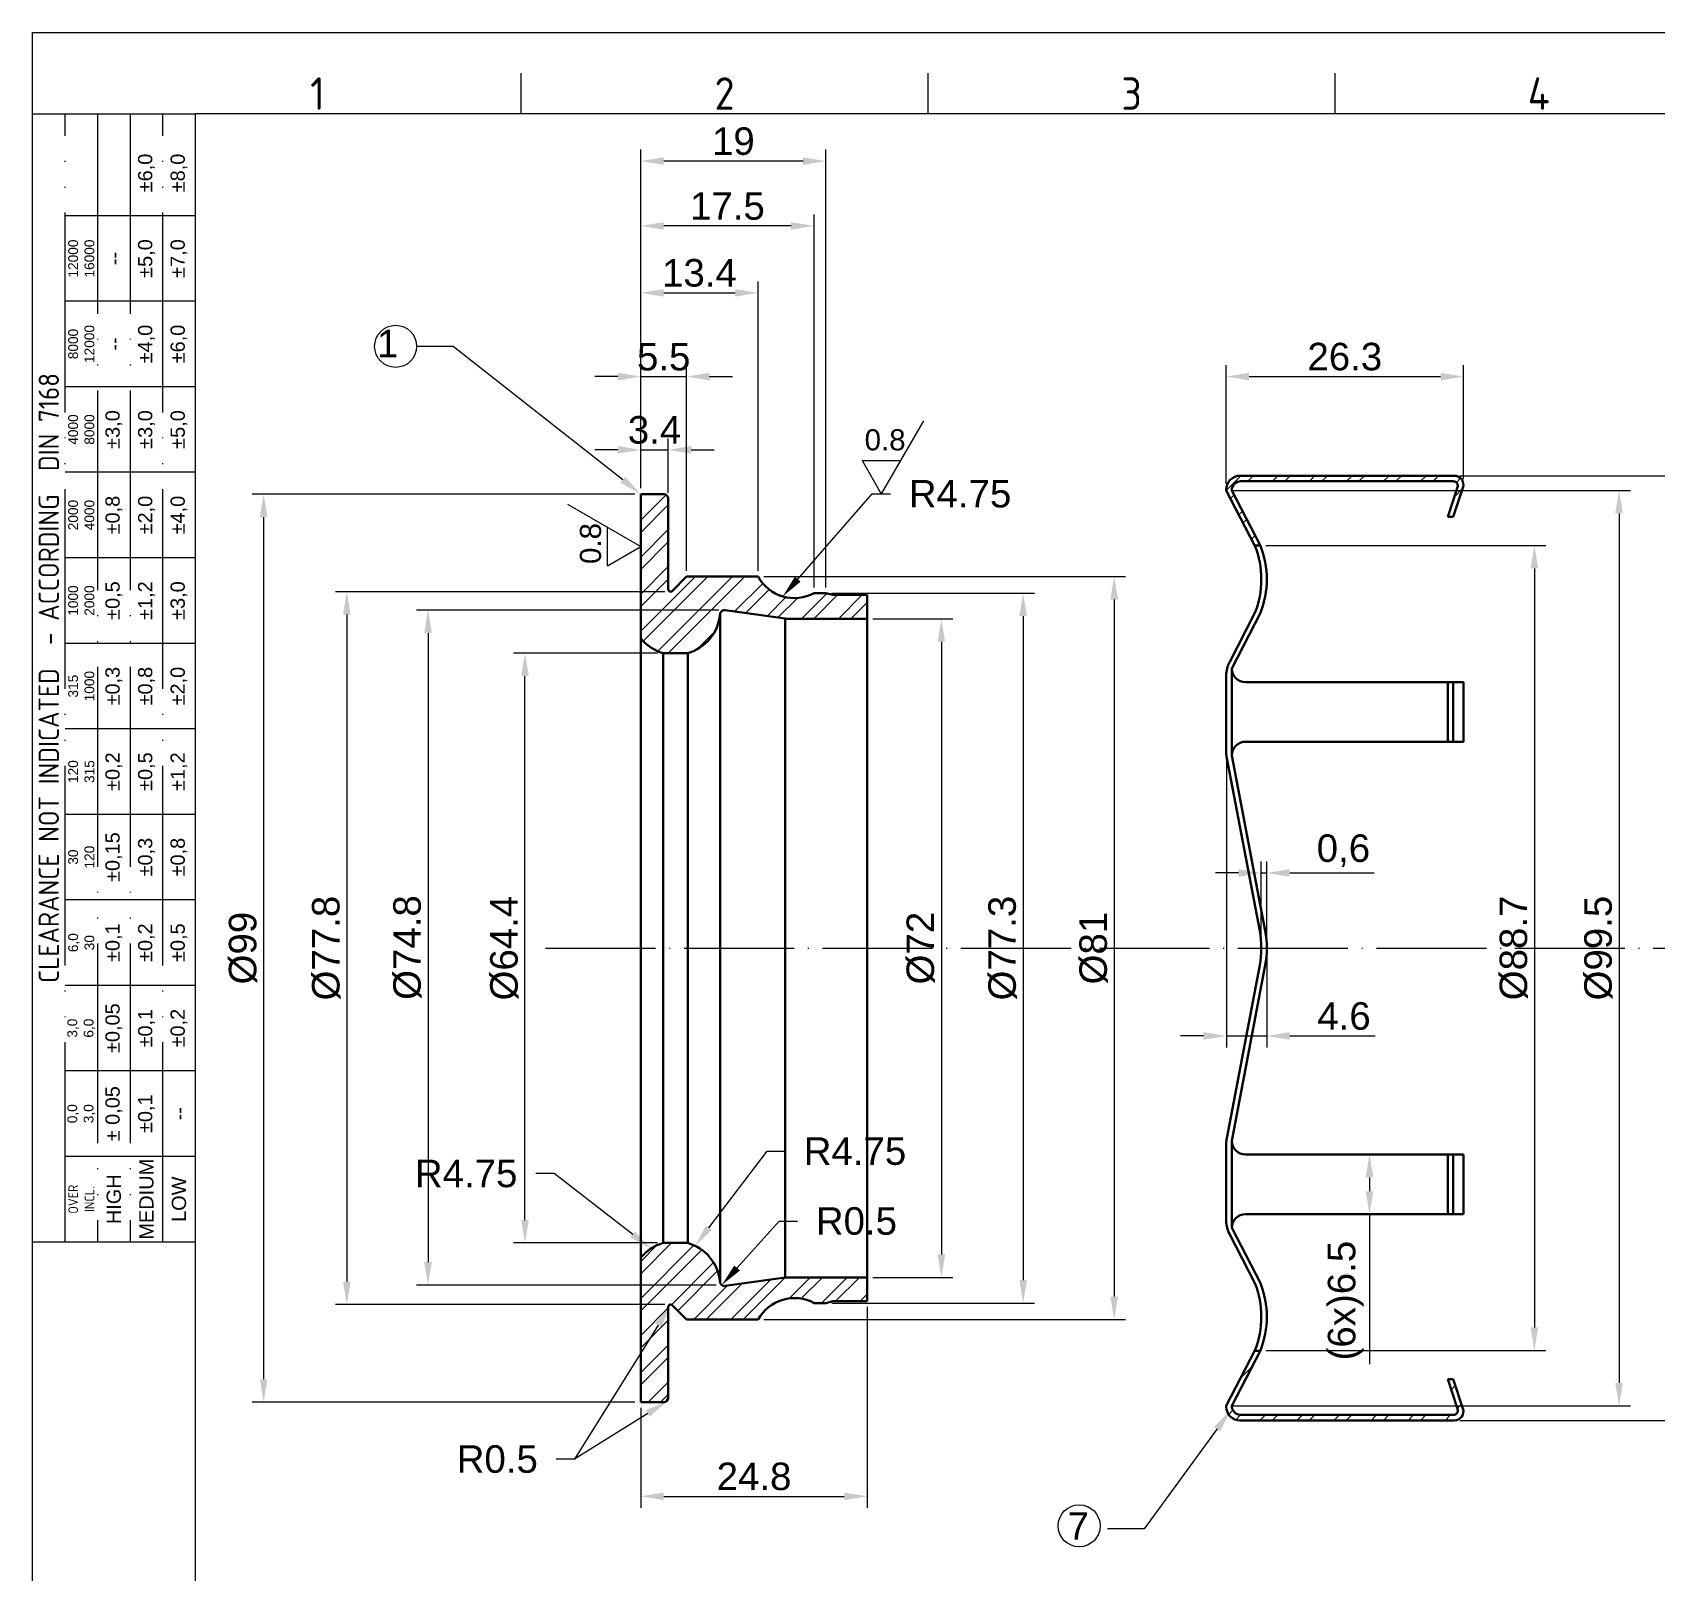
# Model space of a CAD drawing. Header units: millimetres. Extents: x 2626 to 2999, y 1108 to 1371.
# Drawn here: x 2625.9 to 2803, y 1203.5 to 1371.4 of the extents above; entities that cross this region are included whole.
import ezdxf
from ezdxf import colors
from ezdxf.entities.mleader import LeaderData, LeaderLine
from ezdxf.enums import TextEntityAlignment as Align
from ezdxf.math import Vec2, Vec3

# ---------------------------------------------------------------- set-up
doc = ezdxf.new("R2010")
doc.units = ezdxf.units.MM
doc.linetypes.add('ACAD_ISO04W100', pattern=[30, 24, -3, 0, -3])
doc.linetypes.add('ACAD_ISO05W100', pattern=[33, 24, -3, 0, -3, 0, -3])
for name, color, linetype, lineweight in [('AM_0', 7, 'Continuous', 40), ('AM_4', 1, 'ACAD_ISO04W100', 25), ('AM_5', 3, 'Continuous', 25), ('AM_BOR', 2, 'ACAD_ISO05W100', 35)]:
    doc.layers.add(name, color=color, linetype=linetype, lineweight=lineweight)
doc.styles.add('ACISOTS', font='isocp.shx', dxfattribs={"height": 1})
doc.styles.get("Standard").update_dxf_attribs({"font": 'arial.ttf'})
doc.dimstyles.new('ISO-25', dxfattribs={"dimtxt": 3, "dimasz": 2.5, "dimexe": 1.25, "dimexo": 0.625, "dimtad": 1, "dimtxsty": 'Standard', "dimcen": 2.5, "dimadec": 0, "dimazin": 0, "dimtfac": 1, "dimtmove": 0, "dimatfit": 3, "dimfxl": 1, "dimarcsym": 0})

# ---------------------------------------------------------------- blocks, each defined once
blk = doc.blocks.new('A3 ZTL')
for p, q in [((19.57, 280.82), (19.57, 9.78)), ((401.17, 280.82), (19.57, 280.82))]:
    blk.add_line(p, q)
at = {"layer": 'AM_BOR', "color": 135, "linetype": 'Continuous', "lineweight": 25}
for p, q in [((0, 0), (0, 290.61)), ((0, 290.61), (410.96, 290.61))]:
    blk.add_line(p, q, dxfattribs=at)
at = {"layer": 'AM_BOR', "color": 135, "lineweight": 25}
for p, q in [((58.71, 280.82), (58.71, 285.71)), ((107.63, 280.82), (107.63, 285.71)), ((156.56, 280.82), (156.56, 285.71)), ((3.91, 145.3), (3.91, 280.82)), ((7.83, 280.82), (7.83, 145.3)), ((11.74, 280.82), (11.74, 145.3)), ((15.66, 145.3), (15.66, 280.82)), ((19.57, 268.59), (3.91, 268.59)), ((19.57, 258.32), (3.91, 258.32)), ((19.57, 248.04), (3.91, 248.04)), ((19.57, 237.77), (3.91, 237.77)), ((19.57, 227.5), (3.91, 227.5)), ((19.57, 217.22), (3.91, 217.22)), ((19.57, 206.95), (3.91, 206.95)), ((19.57, 196.67), (3.91, 196.67)), ((19.57, 186.4), (3.91, 186.4)), ((19.57, 176.13), (3.91, 176.13)), ((19.57, 165.85), (3.91, 165.85)), ((19.57, 155.58), (3.91, 155.58))]:
    blk.add_line(p, q, dxfattribs=at)
blk.add_lwpolyline([(19.57, 145.3), (0, 145.3), (0, 280.82), (19.57, 280.82)], close=True, dxfattribs=at)
at = {"layer": 'AM_BOR', "color": 135, "lineweight": 25, "style": 'ACISOTS'}
for s, p in [('1', (34.25, 283.27)), ('2', (83.17, 283.27)), ('3', (132.09, 283.27)), ('4', (181.02, 283.27))]:
    blk.add_text(s, height=3.91, dxfattribs=at).set_placement(p, align=Align.MIDDLE)
at = {"layer": 'AM_BOR', "color": 135, "lineweight": 25, "attachment_point": 5, "rotation": 90}
for s, insert, char_height, width in [('±6,0', (13.7, 273.73), 1.712, 10.274), ('±8,0', (17.61, 273.73), 1.712, 10.274), ('12000\\P16000', (5.87, 263.45), 1.174, 10.274), ('±5,0', (13.7, 263.45), 1.712, 10.274), ('±7,0', (17.61, 263.45), 1.712, 10.274), ('--', (9.78, 263.45), 1.712, 10.274), ('8000\\P12000', (5.87, 253.18), 1.174, 10.274), ('--', (9.78, 253.18), 1.712, 10.274), ('±4,0', (13.7, 253.18), 1.712, 10.274), ('±6,0', (17.61, 253.18), 1.712, 10.274), ('{\\Fisocp.shx|c0;CLEARANCE NOT INDICATED  - ACCORDING  DIN 7168}', (1.96, 213.06), 2.4462, 135.5186), ('4000\\P8000', (5.87, 242.91), 1.174, 10.274), ('±3,0', (9.78, 242.91), 1.712, 10.274), ('±3,0', (13.7, 242.91), 1.712, 10.274), ('±5,0', (17.61, 242.91), 1.712, 10.274), ('2000\\P4000', (5.87, 232.63), 1.174, 10.274), ('±0,8', (9.78, 232.63), 1.712, 10.274), ('±2,0', (13.7, 232.63), 1.712, 10.274), ('±4,0', (17.61, 232.63), 1.712, 10.274), ('±0,5', (9.78, 222.36), 1.712, 10.274), ('±1,2', (13.7, 222.36), 1.712, 10.274), ('±3,0', (17.61, 222.36), 1.712, 10.274), ('1000\\P2000', (5.87, 222.36), 1.174, 10.274), ('315\\P1000', (5.87, 212.08), 1.174, 10.274), ('±0,3', (9.78, 212.08), 1.712, 10.274), ('±0,8', (13.7, 212.08), 1.712, 10.274), ('±2,0', (17.61, 212.08), 1.712, 10.274), ('120\\P315', (5.87, 201.81), 1.174, 10.274), ('±0,2', (9.78, 201.81), 1.712, 10.274), ('±0,5', (13.7, 201.81), 1.712, 10.274), ('±1,2', (17.61, 201.81), 1.712, 10.274), ('±0,15', (9.78, 191.54), 1.712, 10.274), ('±0,3', (13.7, 191.54), 1.712, 10.274), ('±0,8', (17.61, 191.54), 1.712, 10.274), ('30\\P120', (5.87, 191.54), 1.174, 10.274), ('±0,1', (9.78, 181.26), 1.712, 10.274), ('±0,2', (13.7, 181.26), 1.712, 10.274), ('±0,5', (17.61, 181.26), 1.712, 10.274), ('6,0\\P30', (5.87, 181.26), 1.174, 10.274), ('±0,05', (9.78, 170.99), 1.712, 10.274), ('3,0\\P6,0', (5.87, 170.99), 1.174, 10.274), ('±0,1', (13.7, 170.99), 1.712, 10.274), ('±0,2', (17.61, 170.99), 1.712, 10.274), ('± 0,05', (9.78, 160.71), 1.712, 10.274), ('\\pt4.69206;±0,1', (13.7, 160.71), 1.7123, 10.274), ('0,0\\P3,0', (5.87, 160.71), 1.174, 10.274), ('--', (17.61, 160.71), 1.712, 10.274), ('MEDIUM', (13.7, 150.44), 1.712, 10.274), ('HIGH', (9.78, 150.44), 1.712, 10.274), ('LOW', (17.61, 150.44), 1.712, 10.274), ('{\\Fisocp.shx|c0;OVER\\PINCL.}', (5.87, 150.44), 1.1742, 10.274)]:
    blk.add_mtext(s, dxfattribs=dict(at, insert=insert, char_height=char_height, width=width))
blk = doc.blocks.new('*D13')
at = {"layer": 'AM_5', "color": 0, "lineweight": -2}
for p, q in [((2691.61, 1321.09), (2649.86, 1321.09)), ((2651.11, 1318.59), (2651.11, 1224.59)), ((2691.61, 1222.09), (2649.86, 1222.09))]:
    blk.add_line(p, q, dxfattribs=at)
at = {"layer": 'AM_5', "color": 0}
for points in [[(2650.69, 1318.59), (2651.52, 1318.59), (2651.11, 1321.09)], [(2650.69, 1224.59), (2651.52, 1224.59), (2651.11, 1222.09)]]:
    blk.add_solid(points, dxfattribs=at)
at = {"layer": 'Defpoints', "color": 0}
for p in [(2692.24, 1321.09), (2651.11, 1222.09), (2692.24, 1222.09)]:
    blk.add_point(p, dxfattribs=at)
at = {"layer": 'AM_5', "color": 0, "insert": (2648.87, 1271.59), "char_height": 3, "attachment_point": 5, "rotation": 90}
blk.add_mtext('%%c99', dxfattribs=at)
blk = doc.blocks.new('*D14')
at = {"layer": 'AM_5', "color": 0, "lineweight": -2}
for p, q in [((2705.66, 1312.09), (2745.12, 1312.09)), ((2743.87, 1309.59), (2743.87, 1233.59)), ((2705.66, 1231.09), (2745.12, 1231.09))]:
    blk.add_line(p, q, dxfattribs=at)
at = {"layer": 'AM_5', "color": 0}
for points in [[(2743.45, 1309.59), (2744.29, 1309.59), (2743.87, 1312.09)], [(2743.45, 1233.59), (2744.29, 1233.59), (2743.87, 1231.09)]]:
    blk.add_solid(points, dxfattribs=at)
at = {"layer": 'Defpoints', "color": 0}
for p in [(2705.04, 1312.09), (2705.04, 1231.09), (2743.87, 1231.09)]:
    blk.add_point(p, dxfattribs=at)
at = {"layer": 'AM_5', "color": 0, "insert": (2741.63, 1271.59), "char_height": 3, "attachment_point": 5, "rotation": 90}
blk.add_mtext('%%C81', dxfattribs=at)
blk = doc.blocks.new('*D15')
at = {"layer": 'AM_5', "color": 0, "lineweight": -2}
for p, q in [((2713.06, 1310.29), (2735.19, 1310.29)), ((2733.94, 1307.79), (2733.94, 1235.39)), ((2713.06, 1232.89), (2735.19, 1232.89))]:
    blk.add_line(p, q, dxfattribs=at)
at = {"layer": 'AM_5', "color": 0}
for points in [[(2733.52, 1307.79), (2734.36, 1307.79), (2733.94, 1310.29)], [(2733.52, 1235.39), (2734.36, 1235.39), (2733.94, 1232.89)]]:
    blk.add_solid(points, dxfattribs=at)
at = {"layer": 'Defpoints', "color": 0}
for p in [(2712.44, 1310.29), (2712.44, 1232.89), (2733.94, 1232.89)]:
    blk.add_point(p, dxfattribs=at)
at = {"layer": 'AM_5', "color": 0, "insert": (2731.7, 1271.59), "char_height": 3, "attachment_point": 5, "rotation": 90}
blk.add_mtext('%%c77.3', dxfattribs=at)
blk = doc.blocks.new('*D16')
at = {"layer": 'AM_5', "color": 0, "lineweight": -2}
for p, q in [((2694.06, 1303.74), (2678.36, 1303.74)), ((2679.61, 1241.94), (2679.61, 1301.24)), ((2694.06, 1239.44), (2678.36, 1239.44))]:
    blk.add_line(p, q, dxfattribs=at)
at = {"layer": 'AM_5', "color": 0}
for points in [[(2679.2, 1301.24), (2680.03, 1301.24), (2679.61, 1303.74)], [(2679.2, 1241.94), (2680.03, 1241.94), (2679.61, 1239.44)]]:
    blk.add_solid(points, dxfattribs=at)
at = {"layer": 'Defpoints', "color": 0}
for p in [(2679.61, 1303.74), (2694.68, 1303.74), (2694.68, 1239.44)]:
    blk.add_point(p, dxfattribs=at)
at = {"layer": 'AM_5', "color": 0, "insert": (2677.37, 1271.59), "char_height": 3, "attachment_point": 5, "rotation": 90}
blk.add_mtext('%%C64.4', dxfattribs=at)
blk = doc.blocks.new('*D17')
at = {"layer": 'AM_5', "color": 0, "lineweight": -2}
for p, q in [((2717.56, 1307.49), (2726.27, 1307.49)), ((2725.02, 1304.99), (2725.02, 1238.19)), ((2717.56, 1235.69), (2726.27, 1235.69))]:
    blk.add_line(p, q, dxfattribs=at)
at = {"layer": 'AM_5', "color": 0}
for points in [[(2724.61, 1304.99), (2725.44, 1304.99), (2725.02, 1307.49)], [(2724.61, 1238.19), (2725.44, 1238.19), (2725.02, 1235.69)]]:
    blk.add_solid(points, dxfattribs=at)
at = {"layer": 'Defpoints', "color": 0}
for p in [(2716.94, 1307.49), (2716.94, 1235.69), (2725.02, 1235.69)]:
    blk.add_point(p, dxfattribs=at)
at = {"layer": 'AM_5', "color": 0, "insert": (2722.78, 1271.59), "char_height": 3, "attachment_point": 5, "rotation": 90}
blk.add_mtext('%%c72', dxfattribs=at)
blk = doc.blocks.new('*D18')
at = {"layer": 'AM_5', "color": 0, "lineweight": -2}
for p, q in [((2700.76, 1308.44), (2667.79, 1308.44)), ((2669.04, 1305.94), (2669.04, 1237.36)), ((2700.45, 1234.86), (2667.79, 1234.86))]:
    blk.add_line(p, q, dxfattribs=at)
at = {"layer": 'AM_5', "color": 0}
for points in [[(2668.62, 1305.94), (2669.46, 1305.94), (2669.04, 1308.44)], [(2668.62, 1237.36), (2669.46, 1237.36), (2669.04, 1234.86)]]:
    blk.add_solid(points, dxfattribs=at)
at = {"layer": 'Defpoints', "color": 0}
for p in [(2701.39, 1308.44), (2669.04, 1234.86), (2701.08, 1234.86)]:
    blk.add_point(p, dxfattribs=at)
at = {"layer": 'AM_5', "color": 0, "insert": (2666.8, 1271.65), "char_height": 3, "attachment_point": 5, "rotation": 90}
blk.add_mtext('%%c74.8', dxfattribs=at)
blk = doc.blocks.new('*D19')
at = {"layer": 'AM_5', "color": 0, "lineweight": -2}
for p, q in [((2694.86, 1310.45), (2658.93, 1310.45)), ((2660.18, 1307.95), (2660.18, 1235.24)), ((2694.86, 1232.74), (2658.93, 1232.74))]:
    blk.add_line(p, q, dxfattribs=at)
at = {"layer": 'AM_5', "color": 0}
for points in [[(2659.77, 1307.95), (2660.6, 1307.95), (2660.18, 1310.45)], [(2659.77, 1235.24), (2660.6, 1235.24), (2660.18, 1232.74)]]:
    blk.add_solid(points, dxfattribs=at)
at = {"layer": 'Defpoints', "color": 0}
for p in [(2695.49, 1310.45), (2660.18, 1232.74), (2695.49, 1232.74)]:
    blk.add_point(p, dxfattribs=at)
at = {"layer": 'AM_5', "color": 0, "insert": (2657.94, 1271.59), "char_height": 3, "attachment_point": 5, "rotation": 90}
blk.add_mtext('%%C77.8', dxfattribs=at)
blk = doc.blocks.new('*D20')
at = {"layer": 'AM_5', "color": 0, "lineweight": -2}
for p, q in [((2692.24, 1321.72), (2692.24, 1327.16)), ((2695.24, 1321.22), (2695.24, 1327.16)), ((2689.74, 1325.91), (2687.24, 1325.91)), ((2692.24, 1325.91), (2695.24, 1325.91)), ((2697.74, 1325.91), (2700.24, 1325.91))]:
    blk.add_line(p, q, dxfattribs=at)
at = {"layer": 'AM_5', "color": 0}
for points in [[(2689.74, 1326.33), (2689.74, 1325.5), (2692.24, 1325.91)], [(2697.74, 1326.33), (2697.74, 1325.5), (2695.24, 1325.91)]]:
    blk.add_solid(points, dxfattribs=at)
at = {"layer": 'Defpoints', "color": 0}
for p in [(2695.24, 1325.91), (2692.24, 1321.09), (2695.24, 1320.59)]:
    blk.add_point(p, dxfattribs=at)
at = {"layer": 'AM_5', "color": 0, "insert": (2693.74, 1328.07), "char_height": 3, "attachment_point": 5}
blk.add_mtext('3.4', dxfattribs=at)
blk = doc.blocks.new('*D21')
at = {"layer": 'AM_5', "color": 0, "lineweight": -2}
for p, q in [((2689.74, 1333.9), (2687.24, 1333.9)), ((2692.24, 1321.72), (2692.24, 1335.15)), ((2692.24, 1333.9), (2697.24, 1333.9)), ((2697.24, 1312.72), (2697.24, 1335.15)), ((2699.74, 1333.9), (2702.24, 1333.9))]:
    blk.add_line(p, q, dxfattribs=at)
at = {"layer": 'AM_5', "color": 0}
for points in [[(2689.74, 1334.32), (2689.74, 1333.48), (2692.24, 1333.9)], [(2699.74, 1334.32), (2699.74, 1333.48), (2697.24, 1333.9)]]:
    blk.add_solid(points, dxfattribs=at)
at = {"layer": 'Defpoints', "color": 0}
for p in [(2697.24, 1333.9), (2692.24, 1321.09), (2697.24, 1312.09)]:
    blk.add_point(p, dxfattribs=at)
at = {"layer": 'AM_5', "color": 0, "insert": (2694.74, 1336.05), "char_height": 3, "attachment_point": 5}
blk.add_mtext('5.5', dxfattribs=at)
blk = doc.blocks.new('*D22')
at = {"layer": 'AM_5', "color": 0, "lineweight": -2}
for p, q in [((2692.24, 1321.72), (2692.24, 1344.28)), ((2694.74, 1343.03), (2702.54, 1343.03)), ((2705.04, 1312.72), (2705.04, 1344.28))]:
    blk.add_line(p, q, dxfattribs=at)
at = {"layer": 'AM_5', "color": 0}
for points in [[(2694.74, 1343.44), (2694.74, 1342.61), (2692.24, 1343.03)], [(2702.54, 1343.44), (2702.54, 1342.61), (2705.04, 1343.03)]]:
    blk.add_solid(points, dxfattribs=at)
at = {"layer": 'Defpoints', "color": 0}
for p in [(2705.04, 1343.03), (2692.24, 1321.09), (2705.04, 1312.09)]:
    blk.add_point(p, dxfattribs=at)
at = {"layer": 'AM_5', "color": 0, "insert": (2698.64, 1345.19), "char_height": 3, "attachment_point": 5}
blk.add_mtext('13.4', dxfattribs=at)
blk = doc.blocks.new('*D23')
at = {"layer": 'AM_5', "color": 0, "lineweight": -2}
for p, q in [((2692.24, 1321.72), (2692.24, 1351.58)), ((2711.14, 1310.92), (2711.14, 1351.58)), ((2708.64, 1350.33), (2694.74, 1350.33))]:
    blk.add_line(p, q, dxfattribs=at)
at = {"layer": 'AM_5', "color": 0}
for points in [[(2694.74, 1350.74), (2694.74, 1349.91), (2692.24, 1350.33)], [(2708.64, 1350.74), (2708.64, 1349.91), (2711.14, 1350.33)]]:
    blk.add_solid(points, dxfattribs=at)
at = {"layer": 'Defpoints', "color": 0}
for p in [(2692.24, 1350.33), (2692.24, 1321.09), (2711.14, 1310.29)]:
    blk.add_point(p, dxfattribs=at)
at = {"layer": 'AM_5', "color": 0, "insert": (2701.69, 1352.48), "char_height": 3, "attachment_point": 5}
blk.add_mtext('17.5', dxfattribs=at)
blk = doc.blocks.new('*D24')
at = {"layer": 'AM_5', "color": 0, "lineweight": -2}
for p, q in [((2692.24, 1321.72), (2692.24, 1358.64)), ((2712.44, 1310.92), (2712.44, 1358.64)), ((2709.94, 1357.39), (2694.74, 1357.39))]:
    blk.add_line(p, q, dxfattribs=at)
at = {"layer": 'AM_5', "color": 0}
for points in [[(2694.74, 1357.81), (2694.74, 1356.98), (2692.24, 1357.39)], [(2709.94, 1357.81), (2709.94, 1356.98), (2712.44, 1357.39)]]:
    blk.add_solid(points, dxfattribs=at)
at = {"layer": 'Defpoints', "color": 0}
for p in [(2692.24, 1357.39), (2692.24, 1321.09), (2712.44, 1310.29)]:
    blk.add_point(p, dxfattribs=at)
at = {"layer": 'AM_5', "color": 0, "insert": (2702.34, 1359.55), "char_height": 3, "attachment_point": 5}
blk.add_mtext('19', dxfattribs=at)
blk = doc.blocks.new('*D25')
at = {"layer": 'AM_5', "color": 0, "lineweight": -2}
for p, q in [((2716.94, 1232.47), (2716.94, 1210.57)), ((2692.24, 1221.47), (2692.24, 1210.57)), ((2694.74, 1211.82), (2714.44, 1211.82))]:
    blk.add_line(p, q, dxfattribs=at)
at = {"layer": 'AM_5', "color": 0}
for points in [[(2694.74, 1212.24), (2694.74, 1211.41), (2692.24, 1211.82)], [(2714.44, 1212.24), (2714.44, 1211.41), (2716.94, 1211.82)]]:
    blk.add_solid(points, dxfattribs=at)
at = {"layer": 'Defpoints', "color": 0}
for p in [(2716.94, 1233.09), (2692.24, 1222.09), (2716.94, 1211.82)]:
    blk.add_point(p, dxfattribs=at)
at = {"layer": 'AM_5', "color": 0, "insert": (2704.59, 1213.98), "char_height": 3, "attachment_point": 5}
blk.add_mtext('24.8', dxfattribs=at)
blk = doc.blocks.new('*D26')
at = {"layer": 'AM_5', "color": 0, "lineweight": -2}
for p, q in [((2756.09, 1322.22), (2756.09, 1335.15)), ((2758.59, 1333.9), (2779.46, 1333.9)), ((2781.96, 1322.72), (2781.96, 1335.15))]:
    blk.add_line(p, q, dxfattribs=at)
at = {"layer": 'AM_5', "color": 0}
for points in [[(2758.59, 1334.32), (2758.59, 1333.48), (2756.09, 1333.9)], [(2779.46, 1334.32), (2779.46, 1333.48), (2781.96, 1333.9)]]:
    blk.add_solid(points, dxfattribs=at)
at = {"layer": 'Defpoints', "color": 0}
for p in [(2781.96, 1333.9), (2756.09, 1321.59), (2781.96, 1322.09)]:
    blk.add_point(p, dxfattribs=at)
at = {"layer": 'AM_5', "color": 0, "insert": (2769.02, 1336.06), "char_height": 3, "attachment_point": 5}
blk.add_mtext('26.3', dxfattribs=at)
blk = doc.blocks.new('*D27')
at = {"layer": 'AM_5', "color": 0, "lineweight": -2}
for p, q in [((2759.91, 1272.22), (2759.91, 1281.03)), ((2760.51, 1272.22), (2760.51, 1281.03)), ((2757.41, 1279.78), (2754.91, 1279.78)), ((2759.91, 1279.78), (2760.51, 1279.78)), ((2763.01, 1279.78), (2772.22, 1279.78))]:
    blk.add_line(p, q, dxfattribs=at)
at = {"layer": 'AM_5', "color": 0}
for points in [[(2757.41, 1280.2), (2757.41, 1279.37), (2759.91, 1279.78)], [(2763.01, 1280.2), (2763.01, 1279.37), (2760.51, 1279.78)]]:
    blk.add_solid(points, dxfattribs=at)
at = {"layer": 'Defpoints', "color": 0}
for p in [(2760.51, 1279.78), (2759.91, 1271.59), (2760.51, 1271.59)]:
    blk.add_point(p, dxfattribs=at)
at = {"layer": 'AM_5', "color": 0, "insert": (2768.87, 1282.21), "char_height": 3, "attachment_point": 5}
blk.add_mtext('0,6', dxfattribs=at)
blk = doc.blocks.new('*D28')
at = {"layer": 'AM_5', "color": 0, "lineweight": -2}
for p, q in [((2771.09, 1249.09), (2770.46, 1249.09)), ((2771.71, 1246.59), (2771.71, 1245.09)), ((2771.09, 1242.59), (2770.46, 1242.59)), ((2771.71, 1242.59), (2771.71, 1226.22))]:
    blk.add_line(p, q, dxfattribs=at)
at = {"layer": 'AM_5', "color": 0}
for points in [[(2771.29, 1246.59), (2772.13, 1246.59), (2771.71, 1249.09)], [(2771.29, 1245.09), (2772.13, 1245.09), (2771.71, 1242.59)]]:
    blk.add_solid(points, dxfattribs=at)
at = {"layer": 'Defpoints', "color": 0}
for p in [(2771.71, 1249.09), (2771.71, 1242.59), (2771.71, 1242.59)]:
    blk.add_point(p, dxfattribs=at)
at = {"layer": 'AM_5', "color": 0, "insert": (2769.12, 1233.16), "char_height": 3, "attachment_point": 5, "rotation": 90}
blk.add_mtext('(6x)6.5', dxfattribs=at)
blk = doc.blocks.new('*D29')
at = {"layer": 'AM_5', "color": 0, "lineweight": -2}
for p, q in [((2756.11, 1291.97), (2756.11, 1260.77)), ((2760.51, 1270.97), (2760.51, 1260.77)), ((2753.61, 1262.02), (2751.11, 1262.02)), ((2756.11, 1262.02), (2760.51, 1262.02)), ((2763.01, 1262.02), (2772.34, 1262.02))]:
    blk.add_line(p, q, dxfattribs=at)
at = {"layer": 'AM_5', "color": 0}
for points in [[(2753.61, 1262.43), (2753.61, 1261.6), (2756.11, 1262.02)], [(2763.01, 1262.43), (2763.01, 1261.6), (2760.51, 1262.02)]]:
    blk.add_solid(points, dxfattribs=at)
at = {"layer": 'Defpoints', "color": 0}
for p in [(2756.11, 1292.59), (2760.51, 1271.59), (2760.51, 1262.02)]:
    blk.add_point(p, dxfattribs=at)
at = {"layer": 'AM_5', "color": 0, "insert": (2768.93, 1264.17), "char_height": 3, "attachment_point": 5}
blk.add_mtext('4.6', dxfattribs=at)
blk = doc.blocks.new('*D30')
at = {"layer": 'AM_5', "color": 0, "lineweight": -2}
for p, q in [((2781.58, 1323.09), (2809.86, 1323.09)), ((2808.61, 1320.59), (2808.61, 1222.59)), ((2781.58, 1220.09), (2809.86, 1220.09))]:
    blk.add_line(p, q, dxfattribs=at)
at = {"layer": 'AM_5', "color": 0}
for points in [[(2808.19, 1320.59), (2809.02, 1320.59), (2808.61, 1323.09)], [(2808.19, 1222.59), (2809.02, 1222.59), (2808.61, 1220.09)]]:
    blk.add_solid(points, dxfattribs=at)
at = {"layer": 'Defpoints', "color": 0}
for p in [(2780.96, 1323.09), (2780.96, 1220.09), (2808.61, 1220.09)]:
    blk.add_point(p, dxfattribs=at)
at = {"layer": 'AM_5', "color": 0, "insert": (2806.45, 1271.59), "char_height": 3, "attachment_point": 5, "rotation": 90}
blk.add_mtext('103', dxfattribs=at)
blk = doc.blocks.new('*D31')
at = {"layer": 'AM_5', "color": 0, "lineweight": -2}
for p, q in [((2756.72, 1321.49), (2800.18, 1321.49)), ((2798.93, 1318.99), (2798.93, 1224.19)), ((2756.72, 1221.69), (2800.18, 1221.69))]:
    blk.add_line(p, q, dxfattribs=at)
at = {"layer": 'AM_5', "color": 0}
for points in [[(2798.51, 1318.99), (2799.35, 1318.99), (2798.93, 1321.49)], [(2798.51, 1224.19), (2799.35, 1224.19), (2798.93, 1221.69)]]:
    blk.add_solid(points, dxfattribs=at)
at = {"layer": 'Defpoints', "color": 0}
for p in [(2756.09, 1321.49), (2756.09, 1221.69), (2798.93, 1221.69)]:
    blk.add_point(p, dxfattribs=at)
at = {"layer": 'AM_5', "color": 0, "insert": (2796.69, 1271.59), "char_height": 3, "attachment_point": 5, "rotation": 90}
blk.add_mtext('%%C99.5', dxfattribs=at)
blk = doc.blocks.new('*D32')
at = {"layer": 'AM_5', "color": 0, "lineweight": -2}
for p, q in [((2760.42, 1315.49), (2790.95, 1315.49)), ((2789.7, 1312.99), (2789.7, 1230.23)), ((2760.44, 1227.73), (2790.95, 1227.73))]:
    blk.add_line(p, q, dxfattribs=at)
at = {"layer": 'AM_5', "color": 0}
for points in [[(2789.28, 1312.99), (2790.11, 1312.99), (2789.7, 1315.49)], [(2789.28, 1230.23), (2790.11, 1230.23), (2789.7, 1227.73)]]:
    blk.add_solid(points, dxfattribs=at)
at = {"layer": 'Defpoints', "color": 0}
for p in [(2759.8, 1315.49), (2759.82, 1227.73), (2789.7, 1227.73)]:
    blk.add_point(p, dxfattribs=at)
at = {"layer": 'AM_5', "color": 0, "insert": (2787.46, 1271.61), "char_height": 3, "attachment_point": 5, "rotation": 90}
blk.add_mtext('%%C88.7', dxfattribs=at)

msp = doc.modelspace()

# ---------------------------------------------------------------- hatches: boundary and pattern name
at = {"layer": 'AM_5'}
h = msp.add_hatch(dxfattribs=at)
h.set_pattern_fill('ANSI32', color=256, scale=0.3, style=0)
h.paths.add_polyline_path([(2756.694, 1321.492, -0.4142136), (2757.694, 1322.492), (2780.85, 1322.492, -0.5119183), (2781.324, 1321.834), (2780.244, 1318.592), (2780.844, 1318.592), (2781.905, 1321.776, 0.5119183), (2780.956, 1323.092), (2757.594, 1323.092, 0.4142136), (2756.094, 1321.592), (2756.094, 1321.492), (2759.2, 1315.492), (2759.8, 1315.492)])
h.paths.add_polyline_path([(2781.905, 1221.408), (2780.844, 1224.592), (2780.244, 1224.592), (2781.324, 1221.35, -0.5119183), (2780.85, 1220.692), (2757.694, 1220.692, -0.4142136), (2756.694, 1221.692), (2759.8, 1227.692), (2759.2, 1227.692), (2756.094, 1221.692), (2756.094, 1221.592, 0.4142136), (2757.594, 1220.092), (2780.956, 1220.092, 0.5119183)])
h = msp.add_hatch(dxfattribs=at)
h.set_pattern_fill('ANSI32', color=256, scale=0.3, style=0)
h.paths.add_polyline_path([(2700.888, 1307.983, -0.4273174), (2701.455, 1308.431), (2708.001, 1307.512, 0.0348892), (2708.279, 1307.492), (2716.94, 1307.492), (2716.94, 1310.092), (2713.186, 1310.092), (2712.44, 1310.292), (2711.14, 1310.292, -0.4148878), (2705.04, 1312.092), (2697.24, 1312.092), (2695.666, 1310.519, -0.6681786), (2695.24, 1310.696), (2695.24, 1320.592, 0.4142136), (2694.74, 1321.092), (2692.24, 1321.092), (2692.24, 1305.342, 0.152704), (2694.682, 1303.742), (2697.356, 1303.742, 0.309025)])
h.paths.add_polyline_path([(2697.356, 1239.442), (2694.682, 1239.442, 0.152704), (2692.24, 1237.842), (2692.24, 1222.092), (2694.74, 1222.092, 0.4142136), (2695.24, 1222.592), (2695.24, 1232.489, -0.6681786), (2695.666, 1232.665), (2697.24, 1231.092), (2705.04, 1231.092, -0.4148878), (2711.14, 1232.892), (2712.44, 1232.892), (2713.186, 1233.092), (2716.94, 1233.092), (2716.94, 1235.692), (2708.279, 1235.692, 0.0348892), (2708.001, 1235.673), (2701.455, 1234.754, -0.4273174), (2700.888, 1235.201, 0.309025)])

# ---------------------------------------------------------------- linework, layer by layer
at = {"layer": 'AM_0'}
for p, q in [((2757.594, 1323.092), (2780.956, 1323.092)), ((2756.094, 1321.492), (2756.094, 1321.592)), ((2759.218, 1315.457), (2756.094, 1321.492)), ((2759.818, 1315.457), (2756.694, 1321.492)), ((2757.694, 1322.492), (2780.85, 1322.492)), ((2780.244, 1318.592), (2781.324, 1321.834)), ((2780.844, 1318.592), (2781.905, 1321.776)), ((2692.24, 1321.092), (2692.24, 1271.592)), ((2692.24, 1321.092), (2694.74, 1321.092)), ((2695.24, 1320.592), (2695.24, 1310.696)), ((2695.24, 1320.592), (2695.24, 1310.696)), ((2780.844, 1318.592), (2780.244, 1318.592)), ((2780.844, 1318.592), (2780.244, 1318.592)), ((2759.2, 1315.492), (2759.8, 1315.492)), ((2697.24, 1312.092), (2695.666, 1310.519)), ((2697.24, 1312.092), (2705.04, 1312.092)), ((2712.44, 1310.292), (2711.14, 1310.292)), ((2712.44, 1310.292), (2713.186, 1310.092)), ((2716.94, 1310.092), (2713.186, 1310.092)), ((2716.94, 1310.092), (2716.94, 1271.592)), ((2700.888, 1307.983), (2700.888, 1271.592)), ((2708.001, 1307.512), (2701.455, 1308.431)), ((2708.001, 1307.512), (2708.001, 1271.592)), ((2716.94, 1307.492), (2708.279, 1307.492)), ((2716.94, 1307.492), (2716.94, 1271.592)), ((2759.218, 1308.128), (2756.43, 1302.741)), ((2759.818, 1308.128), (2756.694, 1302.092)), ((2692.24, 1305.342), (2692.24, 1271.592)), ((2692.24, 1303.592), (2692.24, 1271.592)), ((2694.682, 1303.742), (2697.356, 1303.742)), ((2694.682, 1303.742), (2694.682, 1271.592)), ((2697.356, 1303.742), (2697.356, 1271.592)), ((2716.94, 1303.592), (2716.94, 1271.592)), ((2756.694, 1302.092), (2756.694, 1292.592)), ((2756.094, 1301.362), (2756.094, 1292.875)), ((2758.194, 1300.592), (2781.956, 1300.592)), ((2780.244, 1294.092), (2780.244, 1300.592)), ((2780.844, 1294.092), (2780.844, 1300.592)), ((2781.956, 1294.092), (2781.956, 1300.592)), ((2758.194, 1294.092), (2781.956, 1294.092)), ((2756.147, 1292.314), (2759.737, 1273.463)), ((2760.337, 1273.463), (2756.694, 1292.592)), ((2692.24, 1222.092), (2692.24, 1271.592)), ((2692.24, 1239.592), (2692.24, 1271.592)), ((2692.24, 1237.842), (2692.24, 1271.592)), ((2694.682, 1239.442), (2694.682, 1271.592)), ((2697.356, 1239.442), (2697.356, 1271.592)), ((2700.888, 1235.201), (2700.888, 1271.592)), ((2708.001, 1235.673), (2708.001, 1271.592)), ((2716.94, 1233.092), (2716.94, 1271.592)), ((2716.94, 1235.692), (2716.94, 1271.592)), ((2716.94, 1239.592), (2716.94, 1271.592)), ((2756.147, 1250.87), (2759.737, 1269.721)), ((2760.337, 1269.721), (2756.694, 1250.592)), ((2756.694, 1250.592), (2756.694, 1241.092)), ((2756.094, 1241.823), (2756.094, 1250.309)), ((2758.194, 1249.092), (2781.956, 1249.092)), ((2780.244, 1249.092), (2780.244, 1242.592)), ((2780.844, 1249.092), (2780.844, 1242.592)), ((2781.956, 1249.092), (2781.956, 1242.592)), ((2758.194, 1242.592), (2781.956, 1242.592)), ((2759.218, 1235.057), (2756.43, 1240.443)), ((2759.818, 1235.057), (2756.694, 1241.092)), ((2694.682, 1239.442), (2697.356, 1239.442)), ((2708.001, 1235.673), (2701.455, 1234.754)), ((2716.94, 1235.692), (2708.279, 1235.692)), ((2712.44, 1232.892), (2711.14, 1232.892)), ((2712.44, 1232.892), (2713.186, 1233.092)), ((2716.94, 1233.092), (2713.186, 1233.092)), ((2695.24, 1222.592), (2695.24, 1232.489)), ((2695.24, 1222.592), (2695.24, 1232.489)), ((2697.24, 1231.092), (2695.666, 1232.665)), ((2697.24, 1231.092), (2705.04, 1231.092)), ((2759.218, 1227.728), (2756.094, 1221.692)), ((2759.818, 1227.728), (2756.694, 1221.692)), ((2759.2, 1227.692), (2759.8, 1227.692)), ((2780.244, 1224.592), (2781.324, 1221.35)), ((2780.844, 1224.592), (2780.244, 1224.592)), ((2780.844, 1224.592), (2781.905, 1221.408)), ((2692.24, 1222.092), (2694.74, 1222.092)), ((2756.094, 1221.692), (2756.094, 1221.592)), ((2757.694, 1220.692), (2780.85, 1220.692)), ((2757.594, 1220.092), (2780.956, 1220.092))]:
    msp.add_line(p, q, dxfattribs=at)
for centre, radius, start, end in [((2757.594, 1321.592), 1.5, 90, 180), ((2780.956, 1322.092), 1, 341.56505, 90), ((2757.694, 1321.492), 1, 90, 180), ((2780.85, 1321.992), 0.5, 341.56505, 90), ((2694.74, 1320.592), 0.5, 0, 90), ((2749.914, 1311.792), 10, 338.50369, 21.49631), ((2750.514, 1311.792), 10, 338.50369, 21.49631), ((2695.49, 1310.696), 0.25, 180, 315), ((2708.988, 1314.235), 4.492, 208.49369, 298.62555), ((2696.019, 1308.447), 4.891, 285.86882, 354.55866), ((2701.386, 1307.936), 0.5, 82.00722, 174.55866), ((2708.279, 1309.492), 2, 262.00722, 270), ((2696.019, 1308.447), 4.891, 219.40228, 254.13118), ((2759.094, 1301.362), 3, 152.62941, 180), ((2758.194, 1302.092), 1.5, 180, 270), ((2758.194, 1292.592), 1.5, 90, 180), ((2759.094, 1292.875), 3, 180, 190.7843), ((2749.914, 1271.592), 10, 349.2157, 10.7843), ((2750.514, 1271.592), 10, 349.2157, 10.7843), ((2759.094, 1250.309), 3, 169.2157, 180), ((2758.194, 1250.592), 1.5, 180, 270), ((2759.094, 1241.823), 3, 180, 207.37059), ((2758.194, 1241.092), 1.5, 90, 180), ((2758.194, 1241.092), 1.5, 90, 180), ((2696.019, 1234.738), 4.891, 105.86882, 140.59772), ((2696.019, 1234.738), 4.891, 5.44134, 74.13118), ((2701.386, 1235.249), 0.5, 185.44134, 277.99278), ((2708.279, 1233.692), 2, 90, 97.99278), ((2749.914, 1231.392), 10, 338.50369, 21.49631), ((2750.514, 1231.392), 10, 338.50369, 21.49631), ((2695.49, 1232.489), 0.25, 45, 180), ((2708.988, 1228.949), 4.492, 61.37445, 151.50631), ((2694.74, 1222.592), 0.5, 270, 0), ((2757.594, 1221.592), 1.5, 180, 270), ((2757.594, 1221.592), 1.5, 180, 270), ((2757.694, 1221.692), 1, 180, 270), ((2757.694, 1221.692), 1, 180, 270), ((2780.85, 1221.192), 0.5, 270, 18.43495), ((2780.956, 1221.092), 1, 270, 18.43495)]:
    msp.add_arc(centre, radius, start, end, dxfattribs=at)
at = {"layer": 'AM_4', "ltscale": 0.5}
msp.add_line((2681.863, 1271.592), (2977.447, 1271.592), dxfattribs=at)
at = {"layer": 'AM_5'}
for p, q in [((2723.074, 1329.093), (2718.464, 1321.107)), ((2716.368, 1324.737), (2720.56, 1324.737)), ((2716.368, 1324.737), (2718.464, 1321.107)), ((2684.254, 1319.984), (2692.24, 1315.373)), ((2688.61, 1313.277), (2688.61, 1317.469)), ((2688.61, 1313.277), (2692.24, 1315.373))]:
    msp.add_line(p, q, dxfattribs=at)
for centre in [(2665.505, 1337.197), (2740.053, 1208.603)]:
    msp.add_circle(centre, 2.291, dxfattribs=at)

# ---------------------------------------------------------------- block references
at = {"linetype": 'ByBlock', "lineweight": 0, "xscale": 0.9075000000000002, "yscale": 0.9075000000000002, "zscale": 0.9075000000000002}
msp.add_blockref('A3 ZTL', (2625.9, 1107.689), dxfattribs=at)

# ---------------------------------------------------------------- texts
at = {"layer": 'AM_5', "insert": (2716.653, 1328.157), "char_height": 2.3, "attachment_point": 1}
msp.add_mtext_dynamic_manual_height_columns('0.8', width=18.23779, gutter_width=12.5, heights=[0], dxfattribs=at)
at = {"layer": 'AM_5', "insert": (2685.601, 1313.469), "char_height": 2.3, "attachment_point": 1, "rotation": 90}
msp.add_mtext_dynamic_manual_height_columns('0.8', width=18.23779, gutter_width=12.5, heights=[0], dxfattribs=at)

# ---------------------------------------------------------------- dimensions: what is measured, and where the dimension line sits
at = {"layer": 'AM_5'}
for base, p1, p2, text, picture, middle in [((2692.24, 1357.395), (2712.44, 1310.292), (2692.24, 1321.092), '19', '*D24', (2702.34, 1359.552)), ((2692.24, 1350.327), (2711.14, 1310.292), (2692.24, 1321.092), '17.5', '*D23', (2701.69, 1352.483)), ((2705.04, 1343.028), (2692.24, 1321.092), (2705.04, 1312.092), '13.4', '*D22', (2698.64, 1345.186)), ((2781.956, 1333.901), (2756.094, 1321.592), (2781.956, 1322.092), '26.3', '*D26', (2769.025, 1336.059)), ((2760.514, 1262.018), (2756.107, 1292.593), (2760.514, 1271.592), '4.6', '*D29', (2768.929, 1264.174)), ((2716.94, 1211.824), (2692.24, 1222.092), (2716.94, 1233.092), '24.8', '*D25', (2704.59, 1213.981))]:
    dim = msp.add_linear_dim(base=base, p1=p1, p2=p2, text=text, dimstyle='ISO-25', dxfattribs=at)
    dim.commit()
    dim.dimension.update_dxf_attribs({"geometry": picture, "text_midpoint": middle})
for base, p2, text, picture, middle in [((2697.24, 1333.901), (2697.24, 1312.092), '5.5', '*D21', (2694.74, 1333.901)), ((2695.24, 1325.915), (2695.24, 1320.592), '3.4', '*D20', (2693.74, 1325.915))]:
    dim = msp.add_linear_dim(base=base, p1=(2692.24, 1321.092), p2=p2, text=text, dimstyle='ISO-25', dxfattribs=at)
    dim.commit()
    dim.dimension.update_dxf_attribs({"geometry": picture, "text_midpoint": middle, "dimtype": 160})
for base, p1, p2, text, picture, middle in [((2808.605, 1220.092), (2780.956, 1323.092), (2780.956, 1220.092), '103', '*D30', (2806.448, 1271.592)), ((2798.928, 1221.692), (2756.094, 1321.492), (2756.094, 1221.692), '%%C99.5', '*D31', (2796.688, 1271.592)), ((2651.108, 1222.092), (2692.24, 1321.092), (2692.24, 1222.092), '%%c99', '*D13', (2648.867, 1271.592)), ((2789.698, 1227.728), (2759.8, 1315.492), (2759.818, 1227.728), '%%C88.7', '*D32', (2787.457, 1271.61)), ((2743.871, 1231.092), (2705.04, 1312.092), (2705.04, 1231.092), '%%C81', '*D14', (2741.631, 1271.592)), ((2660.185, 1232.739), (2695.49, 1310.446), (2695.49, 1232.739), '%%C77.8', '*D19', (2657.944, 1271.592)), ((2733.939, 1232.892), (2712.44, 1310.292), (2712.44, 1232.892), '%%c77.3', '*D15', (2731.699, 1271.592)), ((2669.04, 1234.856), (2701.386, 1308.436), (2701.076, 1234.856), '%%c74.8', '*D18', (2666.799, 1271.646)), ((2725.024, 1235.692), (2716.94, 1307.492), (2716.94, 1235.692), '%%c72', '*D17', (2722.783, 1271.592)), ((2679.614, 1303.742), (2694.682, 1239.442), (2694.682, 1303.742), '%%C64.4', '*D16', (2677.373, 1271.592)), ((2771.711, 1242.592), (2771.711, 1249.092), (2771.711, 1242.592), '(6x)6.5', '*D28', (2769.12, 1233.156))]:
    dim = msp.add_linear_dim(base=base, p1=p1, p2=p2, angle=90, text=text, dimstyle='ISO-25', dxfattribs=at)
    dim.commit()
    dim.dimension.update_dxf_attribs({"geometry": picture, "text_midpoint": middle})
dim = msp.add_linear_dim(base=(2760.514, 1279.784), p1=(2759.914, 1271.592), p2=(2760.514, 1271.592), dimstyle='ISO-25', dxfattribs=at)
dim.commit()
dim.dimension.update_dxf_attribs({"geometry": '*D27', "text_midpoint": (2768.869, 1282.212)})

# ---------------------------------------------------------------- leaders
ml = msp.add_multileader_mtext('Standard', dxfattribs=at)
ml.set_content('1', color=256)
ml.set_leader_properties()
ml.build(insert=Vec2(0, 0))
ml.multileader.update_dxf_attribs({"arrow_head_size": 2.5})
ctx = ml.context
ctx.base_point, ctx.char_height, ctx.arrow_head_size, ctx.plane_origin = Vec3(2662.691, 1337.197), 3, 2.5, Vec3(2692.24, 1321.092)
ctx.text_align_type = 2
notes = []
notes.append((ctx, [(0, (1, 1, 0), (2671.796, 1337.197), (-1, 0), 4, [(0, [(2692.24, 1321.092)], 0, [])])]))
ctx.mtext.insert, ctx.mtext.alignment, ctx.mtext.flow_direction = Vec3(2665.796, 1338.997), 3, 5
ml = msp.add_multileader_mtext('Standard', dxfattribs=at)
ml.set_content('R4.75', color=256)
ml.set_leader_properties()
ml.build(insert=Vec2(0, 0))
ml.multileader.update_dxf_attribs({"arrow_head_size": 2.5})
ctx = ml.context
ctx.base_point, ctx.char_height, ctx.arrow_head_size, ctx.plane_origin = Vec3(2719.469, 1321.107), 3, 2.5, Vec3(2707.716, 1309.927)
notes.append((ctx, [(0, (1, 1, 0), (2717.469, 1321.107), (1, 0), 2, [(0, [(2707.716, 1309.927)], 0, [])])]))
ctx.mtext.insert, ctx.mtext.flow_direction = Vec3(2721.469, 1322.632), 5
ml = msp.add_multileader_mtext('Standard', dxfattribs=at)
ml.set_content('R4.75', color=256)
ml.set_leader_properties()
ml.build(insert=Vec2(0, 0))
ml.multileader.update_dxf_attribs({"arrow_head_size": 2.5})
ctx = ml.context
ctx.base_point, ctx.char_height, ctx.arrow_head_size, ctx.plane_origin = Vec3(2708.009, 1249.434), 3, 2.5, Vec3(2698.158, 1239.113)
notes.append((ctx, [(0, (1, 1, 0), (2706.009, 1249.434), (1, 0), 2, [(0, [(2698.158, 1239.113)], 0, [])])]))
ctx.mtext.insert, ctx.mtext.flow_direction = Vec3(2710.009, 1250.959), 5
ml = msp.add_multileader_mtext('Standard', dxfattribs=at)
ml.set_content('R4.75', color=256)
ml.set_leader_properties()
ml.build(insert=Vec2(0, 0))
ml.multileader.update_dxf_attribs({"arrow_head_size": 2.5})
ctx = ml.context
ctx.base_point, ctx.char_height, ctx.arrow_head_size, ctx.plane_origin = Vec3(2666.1, 1247.001), 3, 2.5, Vec3(2671.752, 1239.03)
ctx.text_align_type = 2
notes.append((ctx, [(1, (1, 1, 0), (2682.787, 1247.001), (-1, 0), 2, [(0, [(2693.338, 1238.829)], 0, [])])]))
ctx.mtext.insert, ctx.mtext.alignment, ctx.mtext.flow_direction = Vec3(2678.787, 1248.526), 3, 5
ml = msp.add_multileader_mtext('Standard', dxfattribs=at)
ml.set_content('R0.5', color=256)
ml.set_leader_properties()
ml.build(insert=Vec2(0, 0))
ml.multileader.update_dxf_attribs({"arrow_head_size": 2.5})
ctx = ml.context
ctx.base_point, ctx.char_height, ctx.arrow_head_size, ctx.plane_origin = Vec3(2709.332, 1241.818), 3, 2.5, Vec3(2701.076, 1234.856)
notes.append((ctx, [(0, (1, 1, 0), (2707.332, 1241.818), (1, 0), 2, [(0, [(2701.076, 1234.856)], 0, [])])]))
ctx.mtext.insert, ctx.mtext.flow_direction = Vec3(2711.332, 1243.343), 5
ml = msp.add_multileader_mtext('Standard', dxfattribs=at)
ml.set_content('R0.5', color=256)
ml.set_leader_properties()
ml.build(insert=Vec2(0, 0))
ml.multileader.update_dxf_attribs({"arrow_head_size": 2.5})
ctx = ml.context
ctx.base_point, ctx.char_height, ctx.arrow_head_size, ctx.plane_origin = Vec3(2670.662, 1215.861), 3, 2.5, Vec3(2667.527, 1211.068)
ctx.text_align_type = 2
notes.append((ctx, [(1, (1, 1, 0), (2685.017, 1215.861), (-1, 0), 2, [(0, [(2695.467, 1232.618)], 0, [])])]))
ctx.mtext.insert, ctx.mtext.alignment, ctx.mtext.flow_direction = Vec3(2681.017, 1217.387), 3, 5
ml = msp.add_multileader_mtext('Standard', dxfattribs=at)
ml.set_content('', color=256)
ml.set_leader_properties()
ml.build(insert=Vec2(0, 0))
ml.multileader.update_dxf_attribs({"arrow_head_size": 2.5})
ctx = ml.context
ctx.base_point, ctx.char_height, ctx.arrow_head_size, ctx.plane_origin = Vec3(2679.017, 1215.861), 3, 2.5, Vec3(2695.117, 1222.191)
ctx.text_align_type = 2
notes.append((ctx, [(0, (1, 1, 0), (2685.017, 1215.861), (-1, 0), 2, [(0, [(2695.117, 1222.191)], 0, [])])]))
ctx.mtext.insert, ctx.mtext.alignment, ctx.mtext.flow_direction = Vec3(2681.017, 1217.361), 3, 5
ml = msp.add_multileader_mtext('Standard', dxfattribs=at)
ml.set_content('7', color=256)
ml.set_leader_properties()
ml.build(insert=Vec2(0, 0))
ml.multileader.update_dxf_attribs({"arrow_head_size": 2.5})
ctx = ml.context
ctx.base_point, ctx.char_height, ctx.arrow_head_size, ctx.plane_origin = Vec3(2737.182, 1208.29), 3, 2.5, Vec3(2757.659, 1174.602)
ctx.text_align_type = 2
notes.append((ctx, [(0, (1, 1, 0), (2747.124, 1208.29), (-1, 0), 4, [(0, [(2756.579, 1221.194)], 0, [])])]))
ctx.mtext.insert, ctx.mtext.alignment, ctx.mtext.flow_direction = Vec3(2741.124, 1210.09), 3, 5
for ctx, leaders in notes:
    for number, flags, end, landing, length, lines in leaders:
        leader = LeaderData()
        leader.index, (leader.has_last_leader_line, leader.has_dogleg_vector, leader.attachment_direction) = number, flags
        leader.last_leader_point, leader.dogleg_vector, leader.dogleg_length = Vec3(end), Vec3(landing), length
        for number, points, colour, breaks in lines:
            line = LeaderLine()
            line.index, line.vertices, line.color, line.breaks = number, Vec3.list(points), colors.encode_raw_color(colour), breaks
            leader.lines.append(line)
        ctx.leaders.append(leader)

doc.saveas('drawing.dxf')
